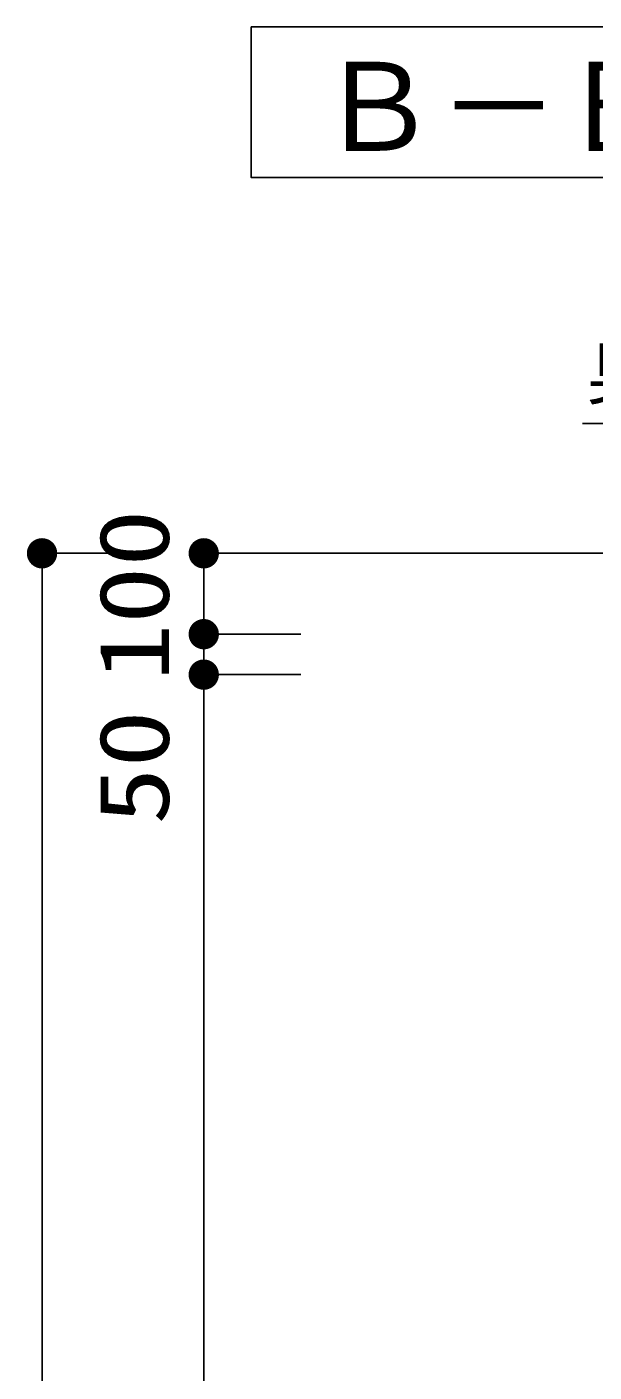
# Model space of a CAD drawing. Units: millimetres, scale not verified. Extents: x -21929 to 8910, y -6308 to 6308.
# Drawn here: x -529 to 172, y -2356 to -692 of the extents above; entities that cross this region are included whole.
import ezdxf
from ezdxf.enums import TextEntityAlignment as Align

# ---------------------------------------------------------------- set-up
doc = ezdxf.new("R2010")
doc.units = ezdxf.units.MM
doc.header["$LTSCALE"] = 30
for name, color, linetype, lineweight in [('0-5_文字', 3, 'Continuous', 25), ('0-6_機器', 3, 'Continuous', 25), ('1-6_00クル-フ-6寸法', 132, 'Continuous', 25)]:
    doc.layers.add(name, color=color, linetype=linetype, lineweight=lineweight)
doc.styles.add('ＭＳ ゴシック', font='')
doc.styles.get('ＭＳ ゴシック').set_extended_font_data('MS Gothic')

msp = doc.modelspace()

# ---------------------------------------------------------------- linework, layer by layer
at = {"layer": '0-5_文字'}
msp.add_line((440.08, -1182.78), (158.12, -1182.78), dxfattribs=at)
at = {"layer": '0-6_機器'}
msp.add_line((2029.83, -692.19), (-251.76, -692.19), dxfattribs=at)
at = {"layer": '0-6_機器', "color": 2}
msp.add_line((-192.19, -1343.12), (2738.44, -1343.12), dxfattribs=at)
at = {"layer": '0-6_機器'}
msp.add_lwpolyline([(-251.76, -692.19), (-251.76, -878.5), (2029.83, -878.5)], dxfattribs=at)
at = {"layer": '1-6_00クル-フ-6寸法', "color": 4}
for p, q in [((-390.4, -1343.12), (-510.4, -1343.12)), ((-510.4, -3783.09), (-510.4, -1343.12)), ((-190.4, -1343.12), (-310.4, -1343.12)), ((-310.4, -1343.12), (-310.4, -1443.12)), ((-190.4, -1443.12), (-310.4, -1443.12)), ((-190.4, -1443.12), (-310.4, -1443.12)), ((-310.4, -1443.12), (-310.4, -1493.12)), ((-190.4, -1493.12), (-310.4, -1493.12)), ((-190.4, -1493.12), (-310.4, -1493.12)), ((-310.4, -1493.12), (-310.4, -3533.09))]:
    msp.add_line(p, q, dxfattribs=at)
at = {"layer": '1-6_00クル-フ-6寸法'}
for points in [[(-510.4, -1343.12), (-524.85, -1331.16), (-523.24, -1329.45)], [(-510.4, -1343.12), (-523.24, -1329.45), (-521.42, -1327.95)], [(-510.4, -1343.12), (-521.42, -1327.95), (-519.43, -1326.69)], [(-510.4, -1343.12), (-519.43, -1326.69), (-517.3, -1325.68)], [(-510.4, -1343.12), (-517.3, -1325.68), (-515.06, -1324.95)], [(-510.4, -1343.12), (-515.06, -1324.95), (-512.75, -1324.51)], [(-510.4, -1343.12), (-512.75, -1324.51), (-510.4, -1324.37)], [(-510.4, -1343.12), (-510.4, -1324.37), (-508.05, -1324.51)], [(-510.4, -1343.12), (-508.05, -1324.51), (-505.74, -1324.95)], [(-510.4, -1343.12), (-505.74, -1324.95), (-503.5, -1325.68)], [(-510.4, -1343.12), (-503.5, -1325.68), (-501.37, -1326.69)], [(-510.4, -1343.12), (-501.37, -1326.69), (-499.38, -1327.95)], [(-510.4, -1343.12), (-499.38, -1327.95), (-497.57, -1329.45)], [(-510.4, -1343.12), (-497.57, -1329.45), (-495.95, -1331.16)], [(-310.4, -1343.12), (-324.85, -1331.16), (-323.24, -1329.45)], [(-310.4, -1343.12), (-323.24, -1329.45), (-321.42, -1327.95)], [(-310.4, -1343.12), (-321.42, -1327.95), (-319.43, -1326.69)], [(-310.4, -1343.12), (-319.43, -1326.69), (-317.3, -1325.68)], [(-310.4, -1343.12), (-317.3, -1325.68), (-315.06, -1324.95)], [(-310.4, -1343.12), (-315.06, -1324.95), (-312.75, -1324.51)], [(-310.4, -1343.12), (-312.75, -1324.51), (-310.4, -1324.37)], [(-310.4, -1343.12), (-310.4, -1324.37), (-308.05, -1324.51)], [(-310.4, -1343.12), (-308.05, -1324.51), (-305.74, -1324.95)], [(-310.4, -1343.12), (-305.74, -1324.95), (-303.5, -1325.68)], [(-310.4, -1343.12), (-303.5, -1325.68), (-301.37, -1326.69)], [(-310.4, -1343.12), (-301.37, -1326.69), (-299.38, -1327.95)], [(-310.4, -1343.12), (-299.38, -1327.95), (-297.57, -1329.45)], [(-310.4, -1343.12), (-297.57, -1329.45), (-295.95, -1331.16)], [(-510.4, -1343.12), (-529.11, -1341.94), (-528.82, -1339.6)], [(-510.4, -1343.12), (-529.11, -1344.29), (-529.11, -1341.94)], [(-510.4, -1343.12), (-528.82, -1346.63), (-529.11, -1344.29)], [(-510.4, -1343.12), (-528.82, -1339.6), (-528.23, -1337.32)], [(-510.4, -1343.12), (-528.23, -1348.91), (-528.82, -1346.63)], [(-510.4, -1343.12), (-528.23, -1337.32), (-527.37, -1335.13)], [(-510.4, -1343.12), (-527.37, -1351.1), (-528.23, -1348.91)], [(-510.4, -1343.12), (-527.37, -1335.13), (-526.23, -1333.07)], [(-510.4, -1343.12), (-526.23, -1353.16), (-527.37, -1351.1)], [(-510.4, -1343.12), (-526.23, -1333.07), (-524.85, -1331.16)], [(-510.4, -1343.12), (-524.85, -1355.07), (-526.23, -1353.16)], [(-510.4, -1343.12), (-523.24, -1356.78), (-524.85, -1355.07)], [(-510.4, -1343.12), (-521.42, -1358.28), (-523.24, -1356.78)], [(-510.4, -1343.12), (-519.43, -1359.55), (-521.42, -1358.28)], [(-510.4, -1343.12), (-517.3, -1360.55), (-519.43, -1359.55)], [(-510.4, -1343.12), (-515.06, -1361.28), (-517.3, -1360.55)], [(-510.4, -1343.12), (-512.75, -1361.72), (-515.06, -1361.28)], [(-510.4, -1343.12), (-510.4, -1361.87), (-512.75, -1361.72)], [(-510.4, -1343.12), (-495.95, -1331.16), (-494.57, -1333.07)], [(-510.4, -1343.12), (-494.57, -1333.07), (-493.44, -1335.13)], [(-510.4, -1343.12), (-493.44, -1335.13), (-492.57, -1337.32)], [(-510.4, -1343.12), (-492.57, -1337.32), (-491.98, -1339.6)], [(-510.4, -1343.12), (-491.98, -1339.6), (-491.69, -1341.94)], [(-510.4, -1343.12), (-491.69, -1341.94), (-491.69, -1344.29)], [(-510.4, -1343.12), (-508.05, -1361.72), (-510.4, -1361.87)], [(-510.4, -1343.12), (-505.74, -1361.28), (-508.05, -1361.72)], [(-510.4, -1343.12), (-503.5, -1360.55), (-505.74, -1361.28)], [(-510.4, -1343.12), (-501.37, -1359.55), (-503.5, -1360.55)], [(-510.4, -1343.12), (-499.38, -1358.28), (-501.37, -1359.55)], [(-510.4, -1343.12), (-497.57, -1356.78), (-499.38, -1358.28)], [(-510.4, -1343.12), (-495.95, -1355.07), (-497.57, -1356.78)], [(-510.4, -1343.12), (-494.57, -1353.16), (-495.95, -1355.07)], [(-510.4, -1343.12), (-493.44, -1351.1), (-494.57, -1353.16)], [(-510.4, -1343.12), (-492.57, -1348.91), (-493.44, -1351.1)], [(-510.4, -1343.12), (-491.98, -1346.63), (-492.57, -1348.91)], [(-510.4, -1343.12), (-491.69, -1344.29), (-491.98, -1346.63)], [(-310.4, -1343.12), (-329.11, -1341.94), (-328.82, -1339.6)], [(-310.4, -1343.12), (-329.11, -1344.29), (-329.11, -1341.94)], [(-310.4, -1343.12), (-328.82, -1346.63), (-329.11, -1344.29)], [(-310.4, -1343.12), (-328.82, -1339.6), (-328.23, -1337.32)], [(-310.4, -1343.12), (-328.23, -1348.91), (-328.82, -1346.63)], [(-310.4, -1343.12), (-328.23, -1337.32), (-327.37, -1335.13)], [(-310.4, -1343.12), (-327.37, -1351.1), (-328.23, -1348.91)], [(-310.4, -1343.12), (-327.37, -1335.13), (-326.23, -1333.07)], [(-310.4, -1343.12), (-326.23, -1353.16), (-327.37, -1351.1)], [(-310.4, -1343.12), (-326.23, -1333.07), (-324.85, -1331.16)], [(-310.4, -1343.12), (-324.85, -1355.07), (-326.23, -1353.16)], [(-310.4, -1343.12), (-323.24, -1356.78), (-324.85, -1355.07)], [(-310.4, -1343.12), (-321.42, -1358.28), (-323.24, -1356.78)], [(-310.4, -1343.12), (-319.43, -1359.55), (-321.42, -1358.28)], [(-310.4, -1343.12), (-317.3, -1360.55), (-319.43, -1359.55)], [(-310.4, -1343.12), (-315.06, -1361.28), (-317.3, -1360.55)], [(-310.4, -1343.12), (-312.75, -1361.72), (-315.06, -1361.28)], [(-310.4, -1343.12), (-310.4, -1361.87), (-312.75, -1361.72)], [(-310.4, -1343.12), (-295.95, -1331.16), (-294.57, -1333.07)], [(-310.4, -1343.12), (-294.57, -1333.07), (-293.44, -1335.13)], [(-310.4, -1343.12), (-293.44, -1335.13), (-292.57, -1337.32)], [(-310.4, -1343.12), (-292.57, -1337.32), (-291.98, -1339.6)], [(-310.4, -1343.12), (-291.98, -1339.6), (-291.69, -1341.94)], [(-310.4, -1343.12), (-291.69, -1341.94), (-291.69, -1344.29)], [(-310.4, -1343.12), (-308.05, -1361.72), (-310.4, -1361.87)], [(-310.4, -1343.12), (-305.74, -1361.28), (-308.05, -1361.72)], [(-310.4, -1343.12), (-303.5, -1360.55), (-305.74, -1361.28)], [(-310.4, -1343.12), (-301.37, -1359.55), (-303.5, -1360.55)], [(-310.4, -1343.12), (-299.38, -1358.28), (-301.37, -1359.55)], [(-310.4, -1343.12), (-297.57, -1356.78), (-299.38, -1358.28)], [(-310.4, -1343.12), (-295.95, -1355.07), (-297.57, -1356.78)], [(-310.4, -1343.12), (-294.57, -1353.16), (-295.95, -1355.07)], [(-310.4, -1343.12), (-293.44, -1351.1), (-294.57, -1353.16)], [(-310.4, -1343.12), (-292.57, -1348.91), (-293.44, -1351.1)], [(-310.4, -1343.12), (-291.98, -1346.63), (-292.57, -1348.91)], [(-310.4, -1343.12), (-291.69, -1344.29), (-291.98, -1346.63)], [(-310.4, -1443.12), (-324.85, -1431.16), (-323.24, -1429.45)], [(-310.4, -1443.12), (-324.85, -1431.16), (-323.24, -1429.45)], [(-310.4, -1443.12), (-323.24, -1429.45), (-321.42, -1427.95)], [(-310.4, -1443.12), (-323.24, -1429.45), (-321.42, -1427.95)], [(-310.4, -1443.12), (-321.42, -1427.95), (-319.43, -1426.69)], [(-310.4, -1443.12), (-321.42, -1427.95), (-319.43, -1426.69)], [(-310.4, -1443.12), (-319.43, -1426.69), (-317.3, -1425.68)], [(-310.4, -1443.12), (-319.43, -1426.69), (-317.3, -1425.68)], [(-310.4, -1443.12), (-317.3, -1425.68), (-315.06, -1424.95)], [(-310.4, -1443.12), (-317.3, -1425.68), (-315.06, -1424.95)], [(-310.4, -1443.12), (-315.06, -1424.95), (-312.75, -1424.51)], [(-310.4, -1443.12), (-315.06, -1424.95), (-312.75, -1424.51)], [(-310.4, -1443.12), (-312.75, -1424.51), (-310.4, -1424.37)], [(-310.4, -1443.12), (-312.75, -1424.51), (-310.4, -1424.37)], [(-310.4, -1443.12), (-310.4, -1424.37), (-308.05, -1424.51)], [(-310.4, -1443.12), (-310.4, -1424.37), (-308.05, -1424.51)], [(-310.4, -1443.12), (-308.05, -1424.51), (-305.74, -1424.95)], [(-310.4, -1443.12), (-308.05, -1424.51), (-305.74, -1424.95)], [(-310.4, -1443.12), (-305.74, -1424.95), (-303.5, -1425.68)], [(-310.4, -1443.12), (-305.74, -1424.95), (-303.5, -1425.68)], [(-310.4, -1443.12), (-303.5, -1425.68), (-301.37, -1426.69)], [(-310.4, -1443.12), (-303.5, -1425.68), (-301.37, -1426.69)], [(-310.4, -1443.12), (-301.37, -1426.69), (-299.38, -1427.95)], [(-310.4, -1443.12), (-301.37, -1426.69), (-299.38, -1427.95)], [(-310.4, -1443.12), (-299.38, -1427.95), (-297.57, -1429.45)], [(-310.4, -1443.12), (-299.38, -1427.95), (-297.57, -1429.45)], [(-310.4, -1443.12), (-297.57, -1429.45), (-295.95, -1431.16)], [(-310.4, -1443.12), (-297.57, -1429.45), (-295.95, -1431.16)], [(-310.4, -1443.12), (-329.11, -1441.94), (-328.82, -1439.6)], [(-310.4, -1443.12), (-329.11, -1441.94), (-328.82, -1439.6)], [(-310.4, -1443.12), (-329.11, -1444.29), (-329.11, -1441.94)], [(-310.4, -1443.12), (-329.11, -1444.29), (-329.11, -1441.94)], [(-310.4, -1443.12), (-328.82, -1446.63), (-329.11, -1444.29)], [(-310.4, -1443.12), (-328.82, -1446.63), (-329.11, -1444.29)], [(-310.4, -1443.12), (-328.82, -1439.6), (-328.23, -1437.32)], [(-310.4, -1443.12), (-328.82, -1439.6), (-328.23, -1437.32)], [(-310.4, -1443.12), (-328.23, -1448.91), (-328.82, -1446.63)], [(-310.4, -1443.12), (-328.23, -1448.91), (-328.82, -1446.63)], [(-310.4, -1443.12), (-328.23, -1437.32), (-327.37, -1435.13)], [(-310.4, -1443.12), (-328.23, -1437.32), (-327.37, -1435.13)], [(-310.4, -1443.12), (-327.37, -1451.1), (-328.23, -1448.91)], [(-310.4, -1443.12), (-327.37, -1451.1), (-328.23, -1448.91)], [(-310.4, -1443.12), (-327.37, -1435.13), (-326.23, -1433.07)], [(-310.4, -1443.12), (-327.37, -1435.13), (-326.23, -1433.07)], [(-310.4, -1443.12), (-326.23, -1453.16), (-327.37, -1451.1)], [(-310.4, -1443.12), (-326.23, -1453.16), (-327.37, -1451.1)], [(-310.4, -1443.12), (-326.23, -1433.07), (-324.85, -1431.16)], [(-310.4, -1443.12), (-326.23, -1433.07), (-324.85, -1431.16)], [(-310.4, -1443.12), (-324.85, -1455.07), (-326.23, -1453.16)], [(-310.4, -1443.12), (-324.85, -1455.07), (-326.23, -1453.16)], [(-310.4, -1443.12), (-323.24, -1456.78), (-324.85, -1455.07)], [(-310.4, -1443.12), (-323.24, -1456.78), (-324.85, -1455.07)], [(-310.4, -1443.12), (-321.42, -1458.28), (-323.24, -1456.78)], [(-310.4, -1443.12), (-321.42, -1458.28), (-323.24, -1456.78)], [(-310.4, -1443.12), (-319.43, -1459.55), (-321.42, -1458.28)], [(-310.4, -1443.12), (-319.43, -1459.55), (-321.42, -1458.28)], [(-310.4, -1443.12), (-317.3, -1460.55), (-319.43, -1459.55)], [(-310.4, -1443.12), (-317.3, -1460.55), (-319.43, -1459.55)], [(-310.4, -1443.12), (-315.06, -1461.28), (-317.3, -1460.55)], [(-310.4, -1443.12), (-315.06, -1461.28), (-317.3, -1460.55)], [(-310.4, -1443.12), (-312.75, -1461.72), (-315.06, -1461.28)], [(-310.4, -1443.12), (-312.75, -1461.72), (-315.06, -1461.28)], [(-310.4, -1443.12), (-310.4, -1461.87), (-312.75, -1461.72)], [(-310.4, -1443.12), (-310.4, -1461.87), (-312.75, -1461.72)], [(-310.4, -1443.12), (-295.95, -1431.16), (-294.57, -1433.07)], [(-310.4, -1443.12), (-295.95, -1431.16), (-294.57, -1433.07)], [(-310.4, -1443.12), (-294.57, -1433.07), (-293.44, -1435.13)], [(-310.4, -1443.12), (-294.57, -1433.07), (-293.44, -1435.13)], [(-310.4, -1443.12), (-293.44, -1435.13), (-292.57, -1437.32)], [(-310.4, -1443.12), (-293.44, -1435.13), (-292.57, -1437.32)], [(-310.4, -1443.12), (-292.57, -1437.32), (-291.98, -1439.6)], [(-310.4, -1443.12), (-292.57, -1437.32), (-291.98, -1439.6)], [(-310.4, -1443.12), (-291.98, -1439.6), (-291.69, -1441.94)], [(-310.4, -1443.12), (-291.98, -1439.6), (-291.69, -1441.94)], [(-310.4, -1443.12), (-291.69, -1441.94), (-291.69, -1444.29)], [(-310.4, -1443.12), (-291.69, -1441.94), (-291.69, -1444.29)], [(-310.4, -1443.12), (-308.05, -1461.72), (-310.4, -1461.87)], [(-310.4, -1443.12), (-305.74, -1461.28), (-308.05, -1461.72)], [(-310.4, -1443.12), (-303.5, -1460.55), (-305.74, -1461.28)], [(-310.4, -1443.12), (-301.37, -1459.55), (-303.5, -1460.55)], [(-310.4, -1443.12), (-299.38, -1458.28), (-301.37, -1459.55)], [(-310.4, -1443.12), (-297.57, -1456.78), (-299.38, -1458.28)], [(-310.4, -1443.12), (-295.95, -1455.07), (-297.57, -1456.78)], [(-310.4, -1443.12), (-294.57, -1453.16), (-295.95, -1455.07)], [(-310.4, -1443.12), (-293.44, -1451.1), (-294.57, -1453.16)], [(-310.4, -1443.12), (-292.57, -1448.91), (-293.44, -1451.1)], [(-310.4, -1443.12), (-291.98, -1446.63), (-292.57, -1448.91)], [(-310.4, -1443.12), (-291.69, -1444.29), (-291.98, -1446.63)], [(-310.4, -1443.12), (-308.05, -1461.72), (-310.4, -1461.87)], [(-310.4, -1443.12), (-305.74, -1461.28), (-308.05, -1461.72)], [(-310.4, -1443.12), (-303.5, -1460.55), (-305.74, -1461.28)], [(-310.4, -1443.12), (-301.37, -1459.55), (-303.5, -1460.55)], [(-310.4, -1443.12), (-299.38, -1458.28), (-301.37, -1459.55)], [(-310.4, -1443.12), (-297.57, -1456.78), (-299.38, -1458.28)], [(-310.4, -1443.12), (-295.95, -1455.07), (-297.57, -1456.78)], [(-310.4, -1443.12), (-294.57, -1453.16), (-295.95, -1455.07)], [(-310.4, -1443.12), (-293.44, -1451.1), (-294.57, -1453.16)], [(-310.4, -1443.12), (-292.57, -1448.91), (-293.44, -1451.1)], [(-310.4, -1443.12), (-291.98, -1446.63), (-292.57, -1448.91)], [(-310.4, -1443.12), (-291.69, -1444.29), (-291.98, -1446.63)], [(-310.4, -1493.12), (-324.85, -1481.16), (-323.24, -1479.45)], [(-310.4, -1493.12), (-324.85, -1481.16), (-323.24, -1479.45)], [(-310.4, -1493.12), (-323.24, -1479.45), (-321.42, -1477.95)], [(-310.4, -1493.12), (-323.24, -1479.45), (-321.42, -1477.95)], [(-310.4, -1493.12), (-321.42, -1477.95), (-319.43, -1476.69)], [(-310.4, -1493.12), (-321.42, -1477.95), (-319.43, -1476.69)], [(-310.4, -1493.12), (-319.43, -1476.69), (-317.3, -1475.68)], [(-310.4, -1493.12), (-319.43, -1476.69), (-317.3, -1475.68)], [(-310.4, -1493.12), (-317.3, -1475.68), (-315.06, -1474.95)], [(-310.4, -1493.12), (-317.3, -1475.68), (-315.06, -1474.95)], [(-310.4, -1493.12), (-315.06, -1474.95), (-312.75, -1474.51)], [(-310.4, -1493.12), (-315.06, -1474.95), (-312.75, -1474.51)], [(-310.4, -1493.12), (-312.75, -1474.51), (-310.4, -1474.37)], [(-310.4, -1493.12), (-312.75, -1474.51), (-310.4, -1474.37)], [(-310.4, -1493.12), (-310.4, -1474.37), (-308.05, -1474.51)], [(-310.4, -1493.12), (-310.4, -1474.37), (-308.05, -1474.51)], [(-310.4, -1493.12), (-308.05, -1474.51), (-305.74, -1474.95)], [(-310.4, -1493.12), (-308.05, -1474.51), (-305.74, -1474.95)], [(-310.4, -1493.12), (-305.74, -1474.95), (-303.5, -1475.68)], [(-310.4, -1493.12), (-305.74, -1474.95), (-303.5, -1475.68)], [(-310.4, -1493.12), (-303.5, -1475.68), (-301.37, -1476.69)], [(-310.4, -1493.12), (-303.5, -1475.68), (-301.37, -1476.69)], [(-310.4, -1493.12), (-301.37, -1476.69), (-299.38, -1477.95)], [(-310.4, -1493.12), (-301.37, -1476.69), (-299.38, -1477.95)], [(-310.4, -1493.12), (-299.38, -1477.95), (-297.57, -1479.45)], [(-310.4, -1493.12), (-299.38, -1477.95), (-297.57, -1479.45)], [(-310.4, -1493.12), (-297.57, -1479.45), (-295.95, -1481.16)], [(-310.4, -1493.12), (-297.57, -1479.45), (-295.95, -1481.16)], [(-310.4, -1493.12), (-329.11, -1491.94), (-328.82, -1489.6)], [(-310.4, -1493.12), (-329.11, -1491.94), (-328.82, -1489.6)], [(-310.4, -1493.12), (-329.11, -1494.29), (-329.11, -1491.94)], [(-310.4, -1493.12), (-329.11, -1494.29), (-329.11, -1491.94)], [(-310.4, -1493.12), (-328.82, -1496.63), (-329.11, -1494.29)], [(-310.4, -1493.12), (-328.82, -1496.63), (-329.11, -1494.29)], [(-310.4, -1493.12), (-328.82, -1489.6), (-328.23, -1487.32)], [(-310.4, -1493.12), (-328.82, -1489.6), (-328.23, -1487.32)], [(-310.4, -1493.12), (-328.23, -1498.91), (-328.82, -1496.63)], [(-310.4, -1493.12), (-328.23, -1498.91), (-328.82, -1496.63)], [(-310.4, -1493.12), (-328.23, -1487.32), (-327.37, -1485.13)], [(-310.4, -1493.12), (-328.23, -1487.32), (-327.37, -1485.13)], [(-310.4, -1493.12), (-327.37, -1501.1), (-328.23, -1498.91)], [(-310.4, -1493.12), (-327.37, -1501.1), (-328.23, -1498.91)], [(-310.4, -1493.12), (-327.37, -1485.13), (-326.23, -1483.07)], [(-310.4, -1493.12), (-327.37, -1485.13), (-326.23, -1483.07)], [(-310.4, -1493.12), (-326.23, -1503.16), (-327.37, -1501.1)], [(-310.4, -1493.12), (-326.23, -1503.16), (-327.37, -1501.1)], [(-310.4, -1493.12), (-326.23, -1483.07), (-324.85, -1481.16)], [(-310.4, -1493.12), (-326.23, -1483.07), (-324.85, -1481.16)], [(-310.4, -1493.12), (-324.85, -1505.07), (-326.23, -1503.16)], [(-310.4, -1493.12), (-324.85, -1505.07), (-326.23, -1503.16)], [(-310.4, -1493.12), (-323.24, -1506.78), (-324.85, -1505.07)], [(-310.4, -1493.12), (-323.24, -1506.78), (-324.85, -1505.07)], [(-310.4, -1493.12), (-321.42, -1508.28), (-323.24, -1506.78)], [(-310.4, -1493.12), (-321.42, -1508.28), (-323.24, -1506.78)], [(-310.4, -1493.12), (-319.43, -1509.55), (-321.42, -1508.28)], [(-310.4, -1493.12), (-319.43, -1509.55), (-321.42, -1508.28)], [(-310.4, -1493.12), (-317.3, -1510.55), (-319.43, -1509.55)], [(-310.4, -1493.12), (-317.3, -1510.55), (-319.43, -1509.55)], [(-310.4, -1493.12), (-315.06, -1511.28), (-317.3, -1510.55)], [(-310.4, -1493.12), (-315.06, -1511.28), (-317.3, -1510.55)], [(-310.4, -1493.12), (-312.75, -1511.72), (-315.06, -1511.28)], [(-310.4, -1493.12), (-312.75, -1511.72), (-315.06, -1511.28)], [(-310.4, -1493.12), (-310.4, -1511.87), (-312.75, -1511.72)], [(-310.4, -1493.12), (-310.4, -1511.87), (-312.75, -1511.72)], [(-310.4, -1493.12), (-295.95, -1481.16), (-294.57, -1483.07)], [(-310.4, -1493.12), (-295.95, -1481.16), (-294.57, -1483.07)], [(-310.4, -1493.12), (-294.57, -1483.07), (-293.44, -1485.13)], [(-310.4, -1493.12), (-294.57, -1483.07), (-293.44, -1485.13)], [(-310.4, -1493.12), (-293.44, -1485.13), (-292.57, -1487.32)], [(-310.4, -1493.12), (-293.44, -1485.13), (-292.57, -1487.32)], [(-310.4, -1493.12), (-292.57, -1487.32), (-291.98, -1489.6)], [(-310.4, -1493.12), (-292.57, -1487.32), (-291.98, -1489.6)], [(-310.4, -1493.12), (-291.98, -1489.6), (-291.69, -1491.94)], [(-310.4, -1493.12), (-291.98, -1489.6), (-291.69, -1491.94)], [(-310.4, -1493.12), (-291.69, -1491.94), (-291.69, -1494.29)], [(-310.4, -1493.12), (-291.69, -1491.94), (-291.69, -1494.29)], [(-310.4, -1493.12), (-308.05, -1511.72), (-310.4, -1511.87)], [(-310.4, -1493.12), (-305.74, -1511.28), (-308.05, -1511.72)], [(-310.4, -1493.12), (-303.5, -1510.55), (-305.74, -1511.28)], [(-310.4, -1493.12), (-301.37, -1509.55), (-303.5, -1510.55)], [(-310.4, -1493.12), (-299.38, -1508.28), (-301.37, -1509.55)], [(-310.4, -1493.12), (-297.57, -1506.78), (-299.38, -1508.28)], [(-310.4, -1493.12), (-295.95, -1505.07), (-297.57, -1506.78)], [(-310.4, -1493.12), (-294.57, -1503.16), (-295.95, -1505.07)], [(-310.4, -1493.12), (-293.44, -1501.1), (-294.57, -1503.16)], [(-310.4, -1493.12), (-292.57, -1498.91), (-293.44, -1501.1)], [(-310.4, -1493.12), (-291.98, -1496.63), (-292.57, -1498.91)], [(-310.4, -1493.12), (-291.69, -1494.29), (-291.98, -1496.63)], [(-310.4, -1493.12), (-308.05, -1511.72), (-310.4, -1511.87)], [(-310.4, -1493.12), (-305.74, -1511.28), (-308.05, -1511.72)], [(-310.4, -1493.12), (-303.5, -1510.55), (-305.74, -1511.28)], [(-310.4, -1493.12), (-301.37, -1509.55), (-303.5, -1510.55)], [(-310.4, -1493.12), (-299.38, -1508.28), (-301.37, -1509.55)], [(-310.4, -1493.12), (-297.57, -1506.78), (-299.38, -1508.28)], [(-310.4, -1493.12), (-295.95, -1505.07), (-297.57, -1506.78)], [(-310.4, -1493.12), (-294.57, -1503.16), (-295.95, -1505.07)], [(-310.4, -1493.12), (-293.44, -1501.1), (-294.57, -1503.16)], [(-310.4, -1493.12), (-292.57, -1498.91), (-293.44, -1501.1)], [(-310.4, -1493.12), (-291.98, -1496.63), (-292.57, -1498.91)], [(-310.4, -1493.12), (-291.69, -1494.29), (-291.98, -1496.63)]]:
    msp.add_solid(points, dxfattribs=at)

# ---------------------------------------------------------------- texts
at = {"layer": '0-5_文字', "color": 4, "style": 'ＭＳ ゴシック'}
msp.add_text('臭突口', height=65.98, dxfattribs=at).set_placement((163.12, -1171.78), align=Align.BOTTOM_LEFT)
at = {"layer": '0-6_機器', "color": 4, "style": 'ＭＳ ゴシック'}
msp.add_text('Ｂ－Ｂ断面配筋図', height=110, dxfattribs=at).set_placement((-170.52, -878.47), align=Align.BOTTOM_LEFT)
at = {"layer": '1-6_00クル-フ-6寸法', "color": 3, "style": 'ＭＳ ゴシック', "width": 1.2}
for s, p in [('100', (-327.5, -1501.12)), ('50', (-327.5, -1678.78))]:
    msp.add_text(s, height=86.66, rotation=90, dxfattribs=at).set_placement(p, align=Align.BOTTOM_LEFT)

doc.saveas('drawing.dxf')
